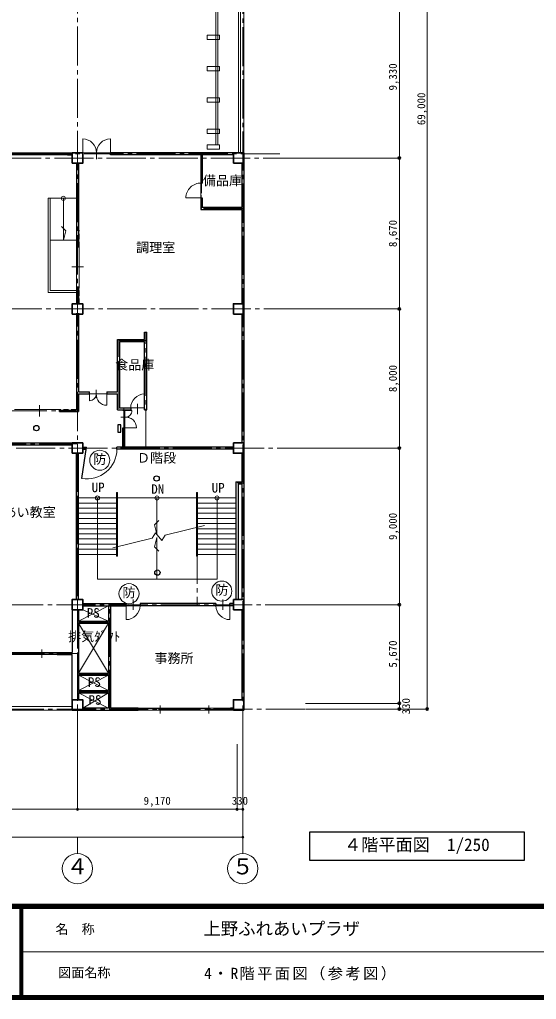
# Model space of a CAD drawing. Units: millimetres at full size, sheet at 1:250. Extents: x -229651 to 230101, y -162607 to 48650.
# Drawn here: x 131628 to 161322, y -162582 to -106268 of the extents above; entities that cross this region are included whole.
import ezdxf
from ezdxf.enums import TextEntityAlignment as Align

# ---------------------------------------------------------------- set-up
doc = ezdxf.new("R2010")
doc.units = ezdxf.units.MM
doc.header["$LTSCALE"] = 250
doc.header["$PDMODE"] = 32
doc.header["$PDSIZE"] = 125
doc.linetypes.add('CHAIN2', pattern=[12, 9, -1, 1, -1])
doc.linetypes.add('DASHED1', pattern=[1.8, 1.2, -0.6])
for name, color, linetype, lineweight in [('1-0', 7, 'Continuous', 25), ('1-1', 4, 'Continuous', 18), ('1-3', 3, 'Continuous', 35), ('1-4', 2, 'Continuous', 25), ('2-0', 5, 'Continuous', 9), ('A-0', 5, 'Continuous', 9), ('D-0', 4, 'Continuous', 18), ('E-0', 4, 'Continuous', 18), ('E-7', 4, 'Continuous', 18), ('E-D', 4, 'Continuous', 25)]:
    doc.layers.add(name, color=color, linetype=linetype, lineweight=lineweight)
doc.layers.add('1-2', color=4, linetype='Continuous')
doc.layers.add('F-0', color=7, linetype='Continuous')
doc.styles.add('ＭＳ ゴシック', font='')
doc.styles.get('ＭＳ ゴシック').set_extended_font_data('MS Gothic')

msp = doc.modelspace()

# ---------------------------------------------------------------- linework, layer by layer
at = {"layer": '1-0'}
for p, q in [((134381.5, -113925.8), (134651.5, -113925.8)), ((134381.5, -114045.8), (134381.5, -113925.8)), ((134381.5, -114045.8), (134651.5, -114045.8)), ((143911.5, -113925.8), (136842.2, -113925.8)), ((136842.2, -114045.8), (136842.2, -113925.8)), ((143911.5, -114045.8), (136842.2, -114045.8)), ((142033.5, -114045.8), (142033.5, -115760.8)), ((142123.5, -114045.8), (142123.5, -115665.8)), ((135011.5, -114525.8), (135011.5, -119330.8)), ((144391.5, -114525.8), (144391.5, -117055.8)), ((144511.5, -114525.8), (144511.5, -122595.8)), ((142033.5, -115665.8), (142123.5, -115665.8)), ((142033.5, -116354.7), (142033.5, -117175.8)), ((142123.5, -117055.8), (144391.5, -117055.8)), ((134891.5, -121630.8), (135011.5, -121630.8)), ((134891.5, -121630.8), (134891.5, -122595.8)), ((135011.5, -121630.8), (135011.5, -122595.8)), ((134891.5, -123132.6), (134891.5, -128708)), ((144391.5, -123195.8), (144391.5, -130595.8)), ((144511.5, -123195.8), (144511.5, -130595.8)), ((138931.5, -128705.8), (138931.5, -124235.8)), ((137261.5, -124655.8), (138811.5, -124655.8)), ((137261.5, -127655.8), (137261.5, -124655.8)), ((137381.5, -124775.8), (138811.5, -124775.8)), ((137381.5, -128585.8), (137381.5, -124775.8)), ((138811.5, -128705.8), (138811.5, -124775.8)), ((135011.5, -127775.8), (135636.6, -127775.8)), ((135011.5, -127775.8), (135011.5, -128800.8)), ((135616.2, -127655.8), (135636.6, -127655.8)), ((135616.2, -127775.8), (135636.6, -127775.8)), ((135636.6, -127775.8), (135636.6, -127655.8)), ((136636.3, -127655.8), (136636.3, -127775.8)), ((136636.3, -127655.8), (137261.5, -127655.8)), ((136636.3, -127775.8), (137261.5, -127775.8)), ((137261.5, -128705.8), (137261.5, -127775.8)), ((133926.5, -128800.8), (133926.5, -128708)), ((133926.5, -128708), (134891.5, -128708)), ((133926.5, -128800.8), (135011.5, -128800.8)), ((137261.5, -128705.8), (138011.5, -128705.8)), ((137561.5, -128705.8), (137561.5, -128726.2)), ((137681.5, -128726.2), (137561.5, -128726.2)), ((137681.5, -128705.8), (137681.5, -128726.2)), ((138811.5, -128705.8), (138931.5, -128705.8)), ((137561.5, -129725.9), (137681.5, -129725.9)), ((137561.5, -130835.8), (137561.5, -129725.9)), ((137681.5, -130835.8), (137681.5, -129725.9)), ((129341.5, -130595.8), (134651.5, -130595.8)), ((129341.5, -130715.8), (134651.5, -130715.8)), ((134891.5, -139595.8), (134891.5, -131195.8)), ((135011.5, -139595.8), (135011.5, -131195.8)), ((135203.1, -132650.2), (135477.7, -130835.8)), ((135251.5, -130835.8), (135477.7, -130835.8)), ((135251.5, -130955.8), (135459.5, -130955.8)), ((137218.5, -130955.8), (137218.5, -130835.8)), ((143911.5, -130835.8), (137218.5, -130835.8)), ((143911.5, -130955.8), (137218.5, -130955.8)), ((144391.5, -131195.8), (144391.5, -132830.9)), ((144511.5, -131195.8), (144511.5, -139595.8)), ((144061.5, -132830.9), (144061.5, -139595.8)), ((144061.5, -132830.9), (144391.5, -132830.9)), ((144181.5, -132950.9), (144181.5, -139595.8)), ((134651.5, -140195.8), (134651.5, -142635.8)), ((135011.5, -140195.8), (135011.5, -140835.8)), ((135251.5, -139835.8), (137751.5, -139835.8)), ((135251.5, -139955.8), (137751.5, -139955.8)), ((136731.5, -139955.8), (136731.5, -140835.8)), ((136851.5, -139955.8), (136851.5, -145835.8)), ((137751.5, -139955.8), (137751.5, -139835.8)), ((138546.9, -139835.8), (138546.9, -139955.8)), ((142910.9, -139835.8), (138546.9, -139835.8)), ((143911.5, -139835.8), (143706.2, -139835.8)), ((143706.2, -139955.8), (143706.2, -139835.8)), ((143911.5, -139955.8), (143706.2, -139955.8)), ((144391.5, -140195.8), (144391.5, -145355.8)), ((144511.5, -140195.8), (144511.5, -145355.8)), ((135011.5, -140835.8), (136731.5, -140835.8)), ((135011.5, -140955.8), (136731.5, -140955.8)), ((135011.5, -140955.8), (135011.5, -143835.8)), ((136731.5, -140955.8), (136731.5, -143835.8)), ((133783.4, -142635.8), (133783.4, -142755.8)), ((133783.4, -142635.8), (134651.5, -142635.8)), ((133783.4, -142755.8), (134651.5, -142755.8)), ((134651.5, -145355.8), (134651.5, -142755.8)), ((135011.5, -143835.8), (136731.5, -143835.8)), ((135011.5, -144955.8), (135011.5, -145355.8)), ((138448.4, -145835.8), (136851.5, -145835.8)), ((138448.4, -145835.8), (138448.4, -145955.8)), ((140948.4, -145835.8), (140948.4, -145955.8)), ((141248.4, -145835.8), (141248.4, -145955.8)), ((143748.4, -145835.8), (143748.4, -145955.8)), ((143911.5, -145835.8), (143748.4, -145835.8)), ((135251.5, -145955.8), (138448.4, -145955.8)), ((143911.5, -145955.8), (143748.4, -145955.8))]:
    msp.add_line(p, q, dxfattribs=at)
for points in [[(134891.5, -114525.8), (134891.5, -119330.8), (135011.5, -119330.8)], [(142033.5, -116515.8), (142123.5, -116515.8), (142123.5, -117055.8)], [(142033.5, -117175.8), (144391.5, -117175.8), (144391.5, -122595.8)], [(135011.5, -123132.6), (135011.5, -127655.8), (135636.6, -127655.8)], [(138811.5, -124655.8), (138811.5, -124235.8), (138931.5, -124235.8)], [(137381.5, -128585.8), (138011.5, -128585.8), (138011.5, -128705.8)], [(144181.5, -132950.9), (144391.5, -132950.9), (144391.5, -139595.8)], [(142910.9, -139835.8), (142910.9, -139955.8), (138546.9, -139955.8)], [(135011.5, -143955.8), (136731.5, -143955.8), (136731.5, -144835.8)], [(135011.5, -143955.8), (135011.5, -144835.8), (136731.5, -144835.8)], [(135011.5, -144955.8), (136731.5, -144955.8), (136731.5, -145835.8), (135251.5, -145835.8)]]:
    msp.add_lwpolyline(points, dxfattribs=at)
at = {"layer": '1-1'}
for p, q in [((144211.5, -113925.8), (144211.5, -77035.8)), ((144511.5, -113925.8), (144511.5, -76835.8)), ((142911.5, -113470.9), (142911.5, -78335.8)), ((142911.5, -107160.8), (143011.5, -107160.8)), ((142911.5, -108965.1), (143011.5, -108965.1)), ((142911.5, -110769.4), (143011.5, -110769.4)), ((142911.5, -112573.6), (143011.5, -112573.6)), ((135251.5, -113125.8), (135251.5, -113925.8)), ((136842.2, -113125.8), (136842.2, -113925.8)), ((136046.9, -113690.9), (136046.9, -114290.9)), ((136046.9, -113690.9), (136046.9, -114290.9)), ((130641.5, -113925.8), (132441.5, -113925.8)), ((130641.5, -113985.8), (132441.5, -113985.8)), ((132441.5, -114045.8), (130641.5, -114045.8)), ((132441.5, -114045.8), (132441.5, -113925.8)), ((132441.5, -113925.8), (132511.5, -113925.8)), ((132441.5, -114045.8), (132511.5, -114045.8)), ((132511.5, -114045.8), (132511.5, -113925.8)), ((132511.5, -113925.8), (134311.5, -113925.8)), ((132511.5, -113985.8), (134311.5, -113985.8)), ((134311.5, -114045.8), (132511.5, -114045.8)), ((134311.5, -114045.8), (134311.5, -113925.8)), ((134311.5, -113925.8), (134381.5, -113925.8)), ((134311.5, -114045.8), (134381.5, -114045.8)), ((135251.5, -113925.8), (136842.2, -113925.8)), ((142033.5, -115665.8), (142033.5, -116515.8)), ((133391.5, -116540.5), (133391.5, -121840.5)), ((134141.5, -118940.5), (134141.5, -116540.5)), ((142033.5, -116515.8), (141183.5, -116515.8)), ((134286.1, -118400.9), (134043.5, -118158.3)), ((134141.5, -118940.5), (134286.1, -118400.9)), ((134891.5, -118940.5), (133391.5, -118940.5)), ((134891.5, -119330.8), (134891.5, -121630.8)), ((135043.4, -119333.5), (135043.4, -121634.3)), ((134635.1, -120480.8), (135299, -120480.8)), ((134891.5, -121960.5), (133271.5, -121960.5)), ((134891.5, -121840.5), (133391.5, -121840.5)), ((135636.6, -127775.1), (135636.6, -128175.8)), ((135636.6, -127775.8), (136636.3, -127775.8)), ((136036.4, -127539.1), (136036.4, -128011.1)), ((136636.3, -128435.8), (136636.3, -127775.8)), ((138811.5, -128583.7), (138811.5, -127785.8)), ((138411.5, -128359.5), (138411.5, -128948.6)), ((131629.2, -128676.2), (133930, -128676.2)), ((132776.5, -129084.5), (132776.5, -128420.6)), ((137680.8, -128726.2), (138081.5, -128726.2)), ((137681.5, -128726.2), (137681.5, -129725.9)), ((138011.5, -128585.8), (138811.5, -128585.8)), ((137444.8, -129125.9), (137916.9, -129125.9)), ((138341.5, -129725.9), (137681.5, -129725.9)), ((137191.5, -133453.3), (137251.5, -133453.3)), ((137191.5, -137114.2), (137191.5, -133453.3)), ((137251.5, -137114.2), (137251.5, -133453.3)), ((141851.5, -133453.3), (141791.5, -133453.3)), ((141791.5, -133453.3), (141791.5, -137114.2)), ((141851.5, -133453.3), (141851.5, -137114.2)), ((135011.5, -133759.6), (137191.5, -133759.6)), ((136101.5, -138420.2), (136101.5, -133759.6)), ((141791.5, -133759.6), (137251.5, -133759.6)), ((139521.5, -135841.1), (139521.5, -133759.6)), ((144061.5, -133759.6), (141851.5, -133759.6)), ((135011.5, -134054.6), (137191.5, -134054.6)), ((135011.5, -134349.6), (137191.5, -134349.6)), ((144061.5, -134054.6), (141851.5, -134054.6)), ((144061.5, -134349.6), (141851.5, -134349.6)), ((135011.5, -134644.6), (137191.5, -134644.6)), ((135011.5, -134939.6), (137191.5, -134939.6)), ((139376.2, -135298.9), (139618.8, -135056.3)), ((144061.5, -134644.6), (141851.5, -134644.6)), ((144061.5, -134939.6), (141851.5, -134939.6)), ((135011.5, -135234.6), (137191.5, -135234.6)), ((135011.5, -135529.6), (137191.5, -135529.6)), ((139521.5, -135841.1), (139376.2, -135298.9)), ((139982.7, -135899.4), (142245.3, -135348)), ((142315.6, -135234.6), (141851.5, -135234.6)), ((144061.5, -135234.6), (141881.5, -135234.6)), ((144061.5, -135529.6), (141881.5, -135529.6)), ((135011.5, -135824.6), (137191.5, -135824.6)), ((135011.5, -136119.6), (137191.5, -136119.6)), ((136984.5, -136630), (139254, -136076.9)), ((139521.5, -136033.7), (139376.2, -136575.9)), ((139521.5, -136033.7), (139521.5, -138420.2)), ((144061.5, -135824.6), (141881.5, -135824.6)), ((141881.5, -136119.6), (144061.5, -136119.6)), ((135011.5, -136414.6), (137191.5, -136414.6)), ((135011.5, -136709.6), (137191.5, -136709.6)), ((139376.2, -136575.9), (139618.8, -136818.6)), ((141881.5, -136414.6), (144061.5, -136414.6)), ((141881.5, -136709.6), (144061.5, -136709.6)), ((135011.5, -137004.6), (137191.5, -137004.6)), ((137191.5, -137114.2), (137251.5, -137114.2)), ((141791.5, -137114.2), (141851.5, -137114.2)), ((141881.5, -137004.6), (144061.5, -137004.6)), ((138144.5, -140196.4), (138144.5, -139596.4)), ((143313.2, -140196.4), (143313.2, -139596.4)), ((136731.5, -139955.8), (135011.5, -140835.8)), ((135251.5, -140195.8), (136731.5, -140835.8)), ((138546.9, -139955.8), (137751.5, -139955.8)), ((137751.5, -140756.4), (137751.5, -139955.8)), ((142910.9, -139955.8), (143706.2, -139955.8)), ((143706.2, -140756.4), (143706.2, -139955.8)), ((136731.5, -140955.8), (135011.5, -143835.8)), ((135011.5, -140955.8), (136731.5, -143835.8)), ((128348.4, -142635.8), (133785.7, -142635.8)), ((128348.4, -142755.8), (133806.9, -142755.8)), ((131948.4, -142725.8), (130973.2, -142725.8)), ((131948.4, -142635.8), (131948.4, -142755.8)), ((132018.4, -142635.8), (132018.4, -142755.8)), ((132993.6, -142665.8), (132018.4, -142665.8)), ((133783.4, -142725.8), (132808.2, -142725.8)), ((132900.9, -142480.7), (132900.9, -142943.5)), ((136731.5, -143955.8), (135011.5, -144835.8)), ((135011.5, -143955.8), (136731.5, -144835.8)), ((135011.5, -144955.8), (136731.5, -145835.8)), ((136731.5, -144955.8), (135251.5, -145835.8)), ((110391.5, -145755.8), (134651.5, -145755.8)), ((138448.4, -145835.8), (143748.4, -145835.8)), ((139698.4, -146143.5), (139698.4, -145680.7)), ((140948.4, -145835.8), (140948.4, -145955.8)), ((142498.4, -146143.5), (142498.4, -145680.7)), ((139791.1, -145865.8), (138448.4, -145865.8)), ((138448.4, -145955.8), (143748.4, -145955.8)), ((140948.4, -145925.8), (139605.7, -145925.8)), ((142591.1, -145865.8), (141248.4, -145865.8)), ((143748.4, -145925.8), (142405.7, -145925.8)), ((134951.5, -153256.3), (134951.5, -154195.6)), ((144451.5, -153256.3), (144451.5, -154195.6))]:
    msp.add_line(p, q, dxfattribs=at)
at = {"layer": '1-1', "linetype": 'DASHED1'}
for p, q in [((135043.4, -119333.5), (135043.4, -118372)), ((135043.4, -122595.8), (135043.4, -121634.3)), ((131629.2, -128676.2), (130667.7, -128676.2)), ((134891.5, -128676.2), (133930, -128676.2))]:
    msp.add_line(p, q, dxfattribs=at)
at = {"layer": '1-1'}
for points in [[(144311.5, -113925.8), (144311.5, -77035.8), (144511.5, -76835.8)], [(142911.5, -113470.9), (143011.5, -113470.9), (143011.5, -78235.8)], [(134891.5, -116540.5), (133271.5, -116540.5), (133271.5, -121960.5)], [(136101.5, -138420.2), (142971.5, -138420.2), (142971.5, -133759.6)], [(139254, -136076.9), (139437.7, -135774.8), (139799, -136201.4), (139982.7, -135899.4)], [(110191.5, -143555.8), (110191.5, -145955.8), (134651.5, -145955.8)]]:
    msp.add_lwpolyline(points, dxfattribs=at)
for points in [[(142411.5, -107160.8), (142411.5, -107410.8), (143111.5, -107410.8), (143111.5, -107160.8)], [(142411.5, -108965.1), (142411.5, -109215.1), (143111.5, -109215.1), (143111.5, -108965.1)], [(142411.5, -110769.4), (142411.5, -111019.4), (143111.5, -111019.4), (143111.5, -110769.4)], [(142411.5, -112573.6), (142411.5, -112823.6), (143111.5, -112823.6), (143111.5, -112573.6)], [(142411.5, -113470.9), (142411.5, -113720.9), (143111.5, -113720.9), (143111.5, -113470.9)]]:
    msp.add_lwpolyline(points, close=True, dxfattribs=at)
for centre, radius in [((134141.5, -116540.5), 118.6), ((136101.5, -133759.6), 118.6), ((139521.5, -133759.6), 118.6), ((142971.5, -133759.6), 118.6), ((134949.5, -155063.9), 868.4), ((144449.5, -155063.9), 868.4)]:
    msp.add_circle(centre, radius, dxfattribs=at)
for centre, radius, start, end in [((135246.9, -113925.8), 800, 0, 89.66857), ((136846.9, -113925.8), 800, 90.33143, 180), ((142033.5, -116515.8), 850, 87.89816, 180), ((135636.7, -127775.8), 400, 269.99028, 2.17932), ((136633.3, -127835.8), 600, 174.19642, 270.2872), ((138811.5, -128585.8), 800, 90, 180), ((137681.5, -128726.2), 400, 267.82068, 0.00972), ((137741.5, -129722.9), 600, 359.7128, 95.80358), ((135489, -130944), 1729.9, 260.48578, 359.61181), ((137746.9, -139956.4), 800, 270.33143, 360), ((143710.9, -139956.4), 800, 180, 269.66857)]:
    msp.add_arc(centre, radius, start, end, dxfattribs=at)
at = {"layer": '1-3'}
for p, q in [((134651.5, -130595.8), (134651.5, -131195.8)), ((135251.5, -130595.8), (134651.5, -130595.8)), ((135251.5, -130595.8), (135251.5, -131195.8)), ((144511.5, -130595.8), (143911.5, -130595.8)), ((144511.5, -130595.8), (144511.5, -131195.8)), ((134651.5, -131195.8), (135251.5, -131195.8)), ((143911.5, -139595.8), (143911.5, -140195.8)), ((143911.5, -139595.8), (144511.5, -139595.8)), ((144511.5, -140195.8), (144511.5, -139595.8)), ((143911.5, -140195.8), (144511.5, -140195.8)), ((144511.5, -145955.8), (144511.5, -145355.8)), ((143911.5, -145955.8), (144511.5, -145955.8))]:
    msp.add_line(p, q, dxfattribs=at)
for points in [[(134651.5, -114525.8), (135251.5, -114525.8), (135251.5, -113925.8), (134651.5, -113925.8)], [(143911.5, -114525.8), (144511.5, -114525.8), (144511.5, -113925.8), (143911.5, -113925.8)], [(134651.5, -123195.8), (135251.5, -123195.8), (135251.5, -122595.8), (134651.5, -122595.8)], [(143911.5, -123195.8), (144511.5, -123195.8), (144511.5, -122595.8), (143911.5, -122595.8)], [(134651.5, -140195.8), (135251.5, -140195.8), (135251.5, -139595.8), (134651.5, -139595.8)], [(134651.5, -145955.8), (135251.5, -145955.8), (135251.5, -145355.8), (134651.5, -145355.8)]]:
    msp.add_lwpolyline(points, close=True, dxfattribs=at)
for points in [[(143911.5, -130595.8), (143911.5, -131195.8), (144511.5, -131195.8)], [(144511.5, -145355.8), (143911.5, -145355.8), (143911.5, -145955.8)]]:
    msp.add_lwpolyline(points, dxfattribs=at)
for p in [(153447.9, -114225.8), (153447.9, -122895.8), (153447.9, -130895.8), (153447.9, -139895.8), (153447.9, -145565.8), (153447.9, -145895.8), (155047.9, -145895.8)]:
    msp.add_point(p, dxfattribs=at)
at = {"layer": '1-4'}
msp.add_lwpolyline([(137263.6, -129550.7), (137263.6, -129988.9), (137451.4, -129988.9), (137451.4, -129550.7)], close=True, dxfattribs=at)
for centre in [(132593.5, -129747.9), (139496, -132644.1), (139544.3, -138050.2)]:
    msp.add_circle(centre, 154.1, dxfattribs=at)
at = {"layer": '2-0', "color": 4, "lineweight": 18}
for p, q in [((134951.5, -151656.3), (134951.5, -147915.3)), ((144121.5, -151656.3), (144121.5, -147915.3)), ((144451.5, -151656.3), (144451.5, -147915.3)), ((126451.5, -151656.3), (134951.5, -151656.3)), ((134951.5, -151656.3), (144121.5, -151656.3)), ((144121.5, -151656.3), (144451.5, -151656.3)), ((144451.5, -153256.3), (144451.5, -151656.3)), ((110251.5, -153256.3), (144451.5, -153256.3))]:
    msp.add_line(p, q, dxfattribs=at)
at = {"layer": '2-0', "color": 3}
for p in [(134951.5, -151656.3), (144121.5, -151656.3), (144451.5, -151656.3), (144451.5, -153256.3)]:
    msp.add_point(p, dxfattribs=at)
at = {"layer": 'A-0'}
for p, q in [((91699.1, -157101.2), (229850.9, -157101.2)), ((91699.1, -157126.2), (229850.9, -157126.2)), ((91699.1, -157151.3), (229850.9, -157151.3)), ((91699.1, -157176.3), (229850.9, -157176.3)), ((91699.1, -157201.3), (229850.9, -157201.3)), ((91699.1, -157226.3), (229850.9, -157226.3)), ((91699.1, -157251.4), (229850.9, -157251.4)), ((91699.1, -157276.4), (229850.9, -157276.4)), ((91699.1, -157301.4), (229850.9, -157301.4)), ((91699.1, -157326.4), (229850.9, -157326.4)), ((91699.1, -157351.5), (229850.9, -157351.5)), ((131646.3, -157351.5), (131646.3, -162357)), ((131671.3, -157351.5), (131671.3, -162357)), ((131696.3, -157351.5), (131696.3, -162357)), ((131721.4, -157351.5), (131721.4, -162357)), ((131746.4, -157351.5), (131746.4, -162357)), ((131771.4, -157351.5), (131771.4, -162357)), ((131796.4, -157351.5), (131796.4, -162357)), ((131821.5, -157351.5), (131821.5, -162357)), ((131821.5, -159854.2), (183423.1, -159854.2)), ((91473.9, -162582.2), (230076.1, -162582.2)), ((91498.9, -162557.2), (230051.1, -162557.2)), ((91523.9, -162532.2), (230026.1, -162532.2)), ((91549, -162507.1), (230001.1, -162507.1)), ((91574, -162482.1), (229976, -162482.1)), ((91599, -162457.1), (229951, -162457.1)), ((91624, -162432.1), (229926, -162432.1)), ((91649.1, -162407), (229901, -162407)), ((91674.1, -162382), (229875.9, -162382)), ((91699.1, -162357), (229850.9, -162357))]:
    msp.add_line(p, q, dxfattribs=at)
at = {"layer": 'D-0', "color": 1}
for centre in [(136233.7, -131593.1), (137913.6, -139262.2), (143245.5, -139116.1)]:
    msp.add_circle(centre, 575.2, dxfattribs=at)
at = {"layer": 'E-0', "color": 5, "linetype": 'CHAIN2', "lineweight": 9}
for p, q in [((134951.5, -147915.3), (134951.5, -73725.1)), ((144451.5, -73695.8), (144451.5, -147915.3)), ((106623.9, -114225.8), (148051.5, -114225.8)), ((146588.2, -113985.8), (125650.6, -113985.8)), ((142078.5, -113985.8), (142078.5, -117115.8)), ((144451.5, -117115.8), (142078.5, -117115.8)), ((106663.4, -122895.8), (148051.5, -122895.8)), ((138871.5, -130895.8), (138871.5, -124295.8)), ((137321.5, -124715.8), (138871.5, -124715.8)), ((137321.5, -128645.8), (137321.5, -124715.8)), ((118951.9, -128755.8), (134651.5, -128755.8)), ((137621.5, -130895.8), (137621.5, -128645.8)), ((126751.5, -130655.8), (134951.5, -130655.8)), ((134951.5, -131135.8), (134951.5, -145755.2)), ((144451.5, -132890.9), (144121.5, -132890.9)), ((141821.5, -133453.3), (141821.5, -139895.8)), ((106740.9, -139895.8), (148051.5, -139895.8)), ((138991.5, -139895.8), (135138.3, -139895.8)), ((136791.5, -145895.8), (136791.5, -139895.8)), ((134951.5, -140895.8), (136791.5, -140895.8)), ((115811.5, -142695.8), (134951.5, -142695.8)), ((134951.5, -143895.8), (136791.5, -143895.8)), ((134951.5, -144895.8), (136791.5, -144895.8)), ((106768.2, -145895.8), (148051.5, -145895.8))]:
    msp.add_line(p, q, dxfattribs=at)
msp.add_lwpolyline([(106699.9, -130895.8), (116430.6, -130895.8), (147721.5, -130895.8)], dxfattribs=at)
at = {"layer": 'E-7'}
for p, q in [((155047.9, -76895.8), (155047.9, -145895.8)), ((153447.9, -114225.8), (147721.5, -114225.8)), ((153447.9, -122895.8), (147721.5, -122895.8)), ((153447.9, -130895.8), (147721.5, -130895.8)), ((153447.9, -139895.8), (147721.5, -139895.8)), ((153447.9, -145565.8), (148051.5, -145565.8)), ((153447.9, -145895.8), (148051.5, -145895.8)), ((155047.9, -145895.8), (153447.9, -145895.8))]:
    msp.add_line(p, q, dxfattribs=at)
msp.add_lwpolyline([(153447.9, -104895.8), (153447.9, -114225.8), (153447.9, -122895.8), (153447.9, -130895.8), (153447.9, -139895.8), (153447.9, -145565.8), (153447.9, -145895.8)], dxfattribs=at)
at = {"layer": 'E-D', "color": 7}
msp.add_lwpolyline([(148300.6, -152953.2), (160617.5, -152953.2), (160617.5, -154603.3), (148300.6, -154603.3)], close=True, dxfattribs=at)

# ---------------------------------------------------------------- texts
at = {"layer": '1-2', "style": 'ＭＳ ゴシック'}
for s, p in [('UP', (135765.5, -133592.6)), ('UP', (142661.7, -133614.3)), ('DN', (139192.6, -133689.6))]:
    msp.add_text(s, height=549.9, dxfattribs=at).set_placement(p, align=Align.BOTTOM_LEFT)
at = {"layer": '2-0', "color": 4, "style": 'ＭＳ ゴシック'}
for s, p in [('9,170', (138755.2, -151531.3)), ('330', (143817.7, -151531.3))]:
    msp.add_text(s, height=458.2, dxfattribs=at).set_placement(p, align=Align.BOTTOM_LEFT)
at = {"layer": 'A-0', "color": 7, "style": 'ＭＳ ゴシック'}
for s, height, p in [('名\u3000称', 549.9, (133692.7, -158977.9)), ('上野ふれあいプラザ', 733.1, (142184.9, -159102.9)), ('図面名称', 549.9, (133846.5, -161480.6))]:
    msp.add_text(s, height=height, dxfattribs=at).set_placement(p, align=Align.BOTTOM_LEFT)
at = {"layer": 'A-0', "color": 7, "insert": (142232.5, -161491.8), "char_height": 641.5, "attachment_point": 7, "style": 'ＭＳ ゴシック'}
msp.add_mtext('\\T1.16;4・R階平面図（参考図）', dxfattribs=at)
at = {"layer": 'D-0', "style": 'ＭＳ ゴシック'}
for p in [(135858.7, -131968.1), (137538.6, -139637.2), (142870.5, -139491.1)]:
    msp.add_text('防', height=549.9, dxfattribs=at).set_placement(p, align=Align.BOTTOM_LEFT)
at = {"layer": 'E-7', "style": 'ＭＳ ゴシック'}
for s, p in [('9,330', (153440, -110342)), ('69,000', (155071.8, -112333.3)), ('8,670', (153440, -119342)), ('8,000', (153440, -127677)), ('9,000', (153440, -136177)), ('5,670', (153440, -143512)), ('330', (154197.9, -146199.5))]:
    msp.add_text(s, height=458.2, rotation=90, dxfattribs=at).set_placement(p, align=Align.BOTTOM_LEFT)
at = {"layer": 'E-D', "style": 'ＭＳ ゴシック'}
for s, p in [('備品庫', (142161.7, -115959.2)), ('調理室', (138322.9, -119803.6)), ('食品庫', (137120.8, -126548.6)), ('Ｄ階段', (138372.5, -131896.4)), ('ふれあい教室', (129203.2, -135017.7)), ('PS', (135483.4, -140809.3)), ('排気ﾀﾞｸﾄ', (134412, -142158.1)), ('事務所', (139375.3, -143411.9)), ('PS', (135546.9, -144786.1)), ('PS', (135583.2, -145812))]:
    msp.add_text(s, height=549.9, dxfattribs=at).set_placement(p, align=Align.BOTTOM_LEFT)
at = {"layer": 'E-D', "color": 3, "style": 'ＭＳ ゴシック'}
for s, p in [('４', (134328.9, -155671.6)), ('５', (143828.9, -155671.6))]:
    msp.add_text(s, height=916.4, dxfattribs=at).set_placement(p, align=Align.BOTTOM_LEFT)
at = {"layer": 'F-0', "style": 'ＭＳ ゴシック'}
msp.add_text('４階平面図\u30001/250', height=722.1, dxfattribs=at).set_placement((150272.8, -154270.7), align=Align.BOTTOM_LEFT)

doc.saveas('drawing.dxf')
